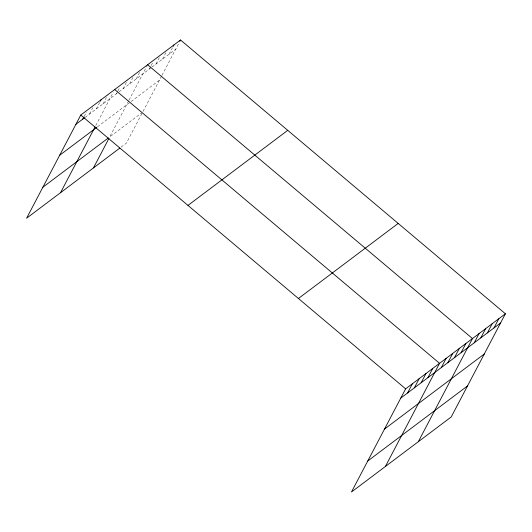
<?xml version="1.0" encoding="UTF-8"?>
<svg xmlns="http://www.w3.org/2000/svg" width="532" height="532" viewBox="0 0 532 532"><rect width="100%" height="100%" fill="white"/><g stroke="black" fill="none" stroke-linecap="round" stroke-linejoin="round"><path stroke-width="0.4" stroke-dasharray="2.66 2" d="M84.189 116.342L86.43 112.086M89.482 114.081L92.841 107.69M96.272 108.974L100.368 101.166M103.055 103.873L107.524 95.354M95.78 125.539L113.196 92.375M116.422 93.812L117.539 91.684M117.911 90.972L119.78 87.421M123.005 88.857L127.48 80.339M129.595 83.903L134.064 75.384M136.179 78.949L140.648 70.43M128.704 100.767L109.718 136.93L141.326 113.15M129.077 100.063L147.238 65.476M149.346 69.04L150.835 66.201M151.208 65.489L152.704 62.65M155.929 64.086L159.287 57.695M162.519 59.132L165.871 52.741M169.103 54.178L172.454 47.787M141.904 113.569L126.37 143.155L119.786 148.109M143.028 111.434L161.628 75.99M162.001 75.291L178.666 43.544M85.167 117.326L118.397 92.322M119.055 91.83L151.321 67.551M151.979 67.059L175.686 49.223M97.516 126.789L130.44 102.018M131.098 101.526L159.414 80.219"/><path stroke-width="0.8" d="M505.4 313.774L405.63 388.845L351.466 492.007L451.236 416.942L505.4 313.774L180.534 39.993L80.764 115.058L26.6 218.226L119.786 148.109M82.699 119.181L83.817 117.053M100.368 101.166L101.113 99.743M60.522 192.704L95.042 126.949M93.446 167.926L108.98 138.34M173.199 46.364L173.944 44.947M179.789 41.41L180.534 39.993M407.572 392.968L412.413 383.738M414.355 387.861L419.196 378.638M421.138 382.761L425.986 373.531M427.921 377.654L432.769 368.423M385.387 466.484L439.552 363.323L114.686 89.536M441.294 367.599L446.135 358.368M447.877 362.644L452.719 353.414M454.461 357.684L459.309 348.46M461.044 352.729L465.892 343.506M418.312 441.713L472.476 338.552L147.61 64.764M474.218 342.821L479.059 333.597M480.802 337.867L485.643 328.643M487.385 332.912L492.233 323.689M493.969 327.958L498.817 318.728M75.916 124.289L84.555 117.791M59.644 155.284L96.857 127.288M42.873 187.224L108.402 137.921M187.969 205.405L287.739 130.34M298.425 298.492L398.195 223.427M400.782 398.076L500.552 323.004M384.51 429.071L484.28 354.006M367.745 461.011L467.515 385.939M80.764 115.058L405.63 388.845"/></g></svg>
